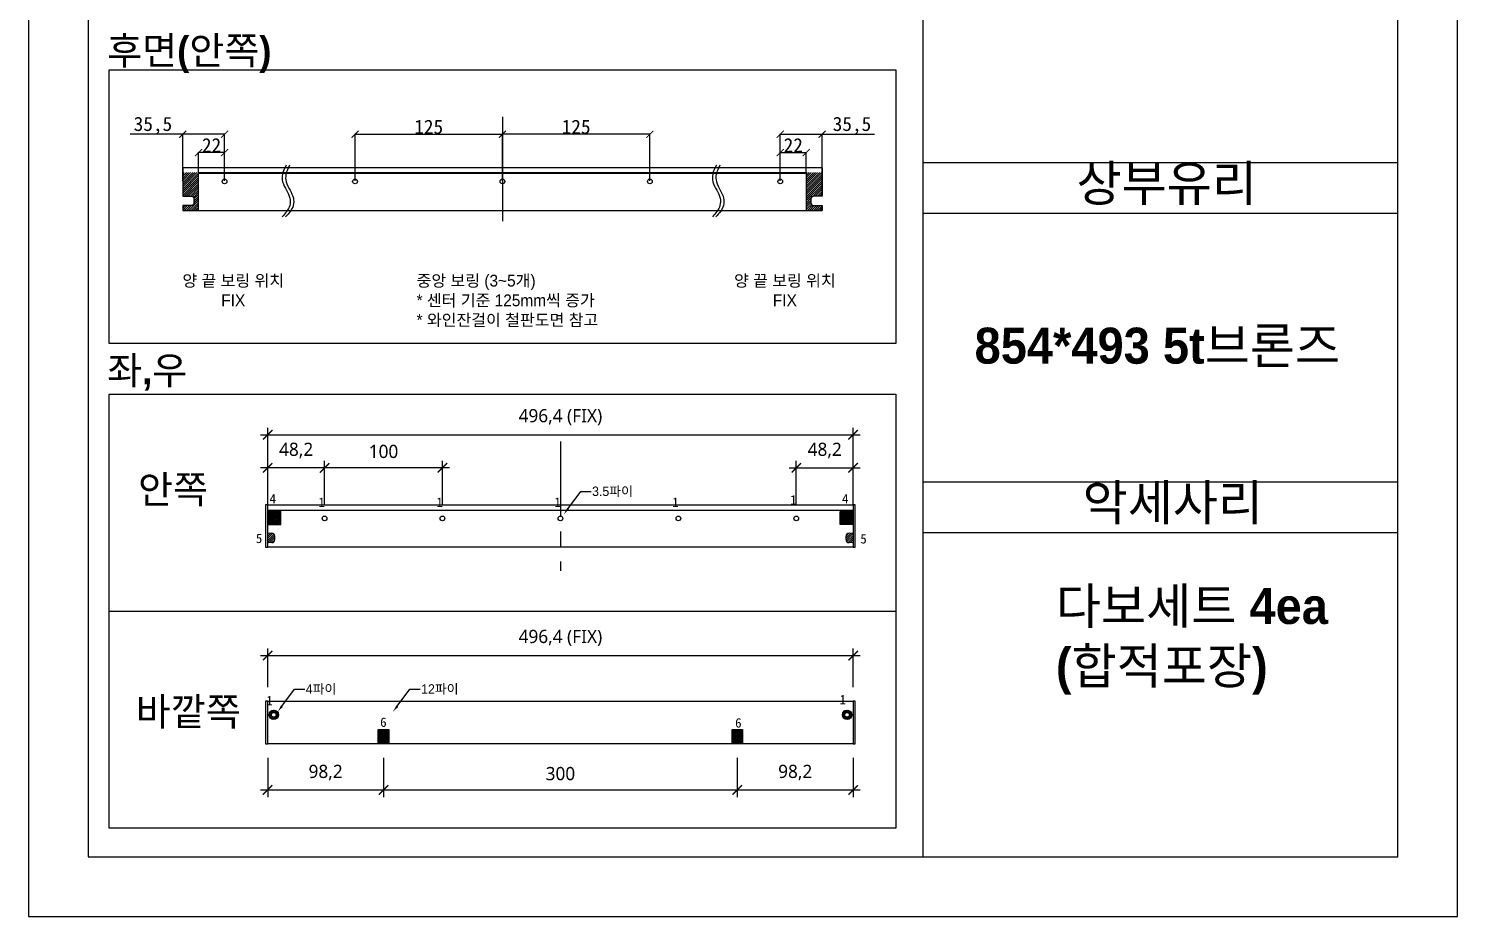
# Model space of a CAD drawing. Header units: millimetres. Extents: x -44117 to 256353, y -2095463 to 65325.
# Drawn here: x 91481 to 94510, y -1042150 to -1040268 of the extents above; entities that cross this region are included whole.
import ezdxf
from ezdxf import colors
from ezdxf.entities.mleader import LeaderData, LeaderLine
from ezdxf.math import Vec2, Vec3

# ---------------------------------------------------------------- set-up
doc = ezdxf.new("R2010")
doc.units = ezdxf.units.MM
doc.header["$LTSCALE"] = 10
doc.linetypes.add('CENTER', pattern=[50.8, 31.75, -6.35, 6.35, -6.35])
for name, color, linetype in [('! dim', 7, 'Continuous'), ('.', 8, 'Continuous'), ('01YL_text_제목 @ 1', 2, 'Continuous'), ('DEFAULT', 7, 'Continuous'), ('Steel', 3, 'Continuous'), ('TXT', 4, 'Continuous'), ('TXT @ 1', 4, 'Continuous')]:
    doc.layers.add(name, color=color, linetype=linetype)
doc.layers.add('C', color=1, linetype='CENTER', lineweight=5)
doc.styles.add('IMOS', font='', dxfattribs={"height": 3})
doc.styles.add('맑은고딕', font='malgun.ttf')
doc.styles.get('IMOS').set_extended_font_data('-윤고딕330')
doc.dimstyles.new('ISO-25', dxfattribs={"dimtxt": 2.5, "dimasz": 2.5, "dimexe": 1, "dimexo": 1, "dimtad": 1, "dimtxsty": 'Standard', "dimblk": 'ARCHTICK', "dimcen": 2.5, "dimadec": 0, "dimazin": 0, "dimtfac": 1, "dimtmove": 0, "dimatfit": 3, "dimfxl": 0, "dimarcsym": 0})
doc.dimstyles.new('Set Dim', dxfattribs={"dimtxt": 28, "dimasz": 20, "dimexe": 15, "dimexo": 30, "dimgap": 20, "dimtad": 1, "dimdec": 1, "dimtxsty": '맑은고딕', "dimblk": 'ARCHTICK', "dimcen": 10, "dimdle": 15, "dimclrd": 256, "dimclre": 256, "dimclrt": 7, "dimadec": 0, "dimazin": 0, "dimtfac": 1, "dimtdec": 1, "dimtix": 1, "dimtmove": 2, "dimatfit": 0, "dimfxl": 0, "dimarcsym": 0})
pattern_1 = [(45, (8789.725, -1053198.751), (-2.24506403, 2.24506403), [])]
pattern_2 = [(45, (5763.7158, -1053782.0017), (-2.24506403, 2.24506403), [])]
pattern_3 = [(45, (88513.7155, -1044567.386), (-1.683798, 1.683798), [])]
pattern_4 = [(45, (88513.7162, -1045145.2969), (-1.683798, 1.683798), [])]

# ---------------------------------------------------------------- blocks, each defined once
blk = doc.blocks.new('_ArchTick')
at = {"color": 0, "linetype": 'ByBlock', "const_width": 0.15}
blk.add_lwpolyline([(-0.5, -0.5), (0.5, 0.5)], dxfattribs=at)
blk = doc.blocks.new('*D7958')
at = {"layer": '! dim', "color": 0, "lineweight": -2}
for p, q in [((93074.7, -1040591.2), (93074.7, -1040530)), ((93074.7, -1040531), (93129.7, -1040531)), ((93129.7, -1040572.5), (93129.7, -1040530))]:
    blk.add_line(p, q, dxfattribs=at)
at = {"layer": 'Defpoints', "color": 0}
for p in [(93129.7, -1040531), (93074.7, -1040592.2), (93129.7, -1040573.5)]:
    blk.add_point(p, dxfattribs=at)
at = {"layer": '! dim', "color": 0, "lineweight": -2, "xscale": 15, "yscale": 15, "zscale": 15, "rotation": 180}
blk.add_blockref('_ArchTick', (93074.7, -1040531), dxfattribs=at)
at = {"layer": '! dim', "color": 0, "lineweight": -2, "xscale": 15, "yscale": 15, "zscale": 15}
blk.add_blockref('_ArchTick', (93129.7, -1040531), dxfattribs=at)
at = {"layer": '! dim', "color": 0, "insert": (93102.2, -1040515.4), "char_height": 30, "attachment_point": 5}
blk.add_mtext('22', dxfattribs=at)
blk = doc.blocks.new('*D7959')
at = {"layer": '! dim', "color": 0, "lineweight": -2}
for p, q in [((93074.7, -1040591.2), (93074.7, -1040491.2)), ((93074.7, -1040492.2), (93163.4, -1040492.2)), ((93163.4, -1040591.2), (93163.4, -1040491.2)), ((93163.4, -1040492.2), (93274.7, -1040492.2))]:
    blk.add_line(p, q, dxfattribs=at)
at = {"layer": 'Defpoints', "color": 0}
for p in [(93163.4, -1040492.2), (93074.7, -1040592.2), (93163.4, -1040592.2)]:
    blk.add_point(p, dxfattribs=at)
at = {"layer": '! dim', "color": 0, "lineweight": -2, "xscale": 15, "yscale": 15, "zscale": 15, "rotation": 180}
blk.add_blockref('_ArchTick', (93074.7, -1040492.2), dxfattribs=at)
at = {"layer": '! dim', "color": 0, "lineweight": -2, "xscale": 15, "yscale": 15, "zscale": 15}
blk.add_blockref('_ArchTick', (93163.4, -1040492.2), dxfattribs=at)
at = {"layer": '! dim', "color": 0, "insert": (93226.6, -1040474.1), "char_height": 30, "attachment_point": 5}
blk.add_mtext('35,5', dxfattribs=at)
blk = doc.blocks.new('*D7960')
at = {"layer": '! dim', "color": 0, "lineweight": -2}
for p, q in [((92485.7, -1040591.2), (92485.7, -1040491.2)), ((92798.2, -1040492.2), (92485.7, -1040492.2)), ((92798.2, -1040591.2), (92798.2, -1040491.2))]:
    blk.add_line(p, q, dxfattribs=at)
at = {"layer": 'Defpoints', "color": 0}
for p in [(92485.7, -1040492.2), (92485.7, -1040592.2), (92798.2, -1040592.2)]:
    blk.add_point(p, dxfattribs=at)
at = {"layer": '! dim', "color": 0, "lineweight": -2, "xscale": 15, "yscale": 15, "zscale": 15, "rotation": 180}
blk.add_blockref('_ArchTick', (92485.7, -1040492.2), dxfattribs=at)
at = {"layer": '! dim', "color": 0, "lineweight": -2, "xscale": 15, "yscale": 15, "zscale": 15}
blk.add_blockref('_ArchTick', (92798.2, -1040492.2), dxfattribs=at)
at = {"layer": '! dim', "color": 0, "insert": (92641.9, -1040476.6), "char_height": 30, "attachment_point": 5}
blk.add_mtext('125', dxfattribs=at)
blk = doc.blocks.new('*D7961')
at = {"layer": '! dim', "color": 0, "lineweight": -2}
for p, q in [((91841.6, -1040572.5), (91841.6, -1040530)), ((91896.6, -1040531), (91841.6, -1040531)), ((91896.6, -1040591.2), (91896.6, -1040530))]:
    blk.add_line(p, q, dxfattribs=at)
at = {"layer": 'Defpoints', "color": 0}
for p in [(91841.6, -1040531), (91841.6, -1040573.5), (91896.6, -1040592.2)]:
    blk.add_point(p, dxfattribs=at)
at = {"layer": '! dim', "color": 0, "lineweight": -2, "xscale": 15, "yscale": 15, "zscale": 15, "rotation": 180}
blk.add_blockref('_ArchTick', (91841.6, -1040531), dxfattribs=at)
at = {"layer": '! dim', "color": 0, "lineweight": -2, "xscale": 15, "yscale": 15, "zscale": 15}
blk.add_blockref('_ArchTick', (91896.6, -1040531), dxfattribs=at)
at = {"layer": '! dim', "color": 0, "insert": (91869.1, -1040515.4), "char_height": 30, "attachment_point": 5}
blk.add_mtext('22', dxfattribs=at)
blk = doc.blocks.new('*D7962')
at = {"layer": '! dim', "color": 0, "lineweight": -2}
for p, q in [((91807.9, -1040492.2), (91696.6, -1040492.2)), ((91807.9, -1040591.2), (91807.9, -1040491.2)), ((91896.6, -1040492.2), (91807.9, -1040492.2)), ((91896.6, -1040591.2), (91896.6, -1040491.2))]:
    blk.add_line(p, q, dxfattribs=at)
at = {"layer": 'Defpoints', "color": 0}
for p in [(91807.9, -1040492.2), (91807.9, -1040592.2), (91896.6, -1040592.2)]:
    blk.add_point(p, dxfattribs=at)
at = {"layer": '! dim', "color": 0, "lineweight": -2, "xscale": 15, "yscale": 15, "zscale": 15, "rotation": 180}
blk.add_blockref('_ArchTick', (91807.9, -1040492.2), dxfattribs=at)
at = {"layer": '! dim', "color": 0, "lineweight": -2, "xscale": 15, "yscale": 15, "zscale": 15}
blk.add_blockref('_ArchTick', (91896.6, -1040492.2), dxfattribs=at)
at = {"layer": '! dim', "color": 0, "insert": (91744.8, -1040474.1), "char_height": 30, "attachment_point": 5}
blk.add_mtext('35,5', dxfattribs=at)
blk = doc.blocks.new('*D7963')
at = {"layer": '! dim', "color": 0, "lineweight": -2}
for p, q in [((92173.2, -1040591.2), (92173.2, -1040491.2)), ((92173.2, -1040492.2), (92485.7, -1040492.2)), ((92485.7, -1040591.2), (92485.7, -1040491.2))]:
    blk.add_line(p, q, dxfattribs=at)
at = {"layer": 'Defpoints', "color": 0}
for p in [(92485.7, -1040492.2), (92173.2, -1040592.2), (92485.7, -1040592.2)]:
    blk.add_point(p, dxfattribs=at)
at = {"layer": '! dim', "color": 0, "lineweight": -2, "xscale": 15, "yscale": 15, "zscale": 15, "rotation": 180}
blk.add_blockref('_ArchTick', (92173.2, -1040492.2), dxfattribs=at)
at = {"layer": '! dim', "color": 0, "lineweight": -2, "xscale": 15, "yscale": 15, "zscale": 15}
blk.add_blockref('_ArchTick', (92485.7, -1040492.2), dxfattribs=at)
at = {"layer": '! dim', "color": 0, "insert": (92329.4, -1040476.6), "char_height": 30, "attachment_point": 5}
blk.add_mtext('125', dxfattribs=at)
blk = doc.blocks.new('*D7964')
at = {"lineweight": -2}
for p, q in [((92373.6, -1041199.1), (92093.6, -1041199.1)), ((92108.6, -1041276.2), (92108.6, -1041184.1)), ((92358.6, -1041276.2), (92358.6, -1041184.1))]:
    blk.add_line(p, q, dxfattribs=at)
at = {"layer": 'Defpoints', "color": 0}
for p in [(92108.6, -1041199.1), (92108.6, -1041306.2), (92358.6, -1041306.2)]:
    blk.add_point(p, dxfattribs=at)
at = {"lineweight": -2, "xscale": 20, "yscale": 20, "zscale": 20, "rotation": 180}
blk.add_blockref('_ArchTick', (92108.6, -1041199.1), dxfattribs=at)
at = {"lineweight": -2, "xscale": 20, "yscale": 20, "zscale": 20}
blk.add_blockref('_ArchTick', (92358.6, -1041199.1), dxfattribs=at)
at = {"color": 7, "insert": (92233.6, -1041164.5), "char_height": 28, "attachment_point": 5, "style": '맑은고딕'}
blk.add_mtext('100', dxfattribs=at)
blk = doc.blocks.new('*D7965')
at = {"lineweight": -2}
for p, q in [((91988.1, -1041247.5), (91988.1, -1041114)), ((93229.1, -1041247.5), (93229.1, -1041114)), ((91973.1, -1041129), (93244.1, -1041129))]:
    blk.add_line(p, q, dxfattribs=at)
at = {"layer": 'Defpoints', "color": 0}
for p in [(93229.1, -1041129), (91988.1, -1041277.5), (93229.1, -1041277.5)]:
    blk.add_point(p, dxfattribs=at)
at = {"lineweight": -2, "xscale": 20, "yscale": 20, "zscale": 20, "rotation": 180}
blk.add_blockref('_ArchTick', (91988.1, -1041129), dxfattribs=at)
at = {"lineweight": -2, "xscale": 20, "yscale": 20, "zscale": 20}
blk.add_blockref('_ArchTick', (93229.1, -1041129), dxfattribs=at)
at = {"color": 7, "insert": (92608.6, -1041091.6), "char_height": 28, "attachment_point": 5, "style": '맑은고딕'}
blk.add_mtext('496,4 (FIX)', dxfattribs=at)
blk = doc.blocks.new('*D7966')
at = {"lineweight": -2}
for p, q in [((93093.6, -1041199.1), (93244.1, -1041199.1)), ((93108.6, -1041276.2), (93108.6, -1041184.1)), ((93229.1, -1041276.2), (93229.1, -1041184.1))]:
    blk.add_line(p, q, dxfattribs=at)
at = {"layer": 'Defpoints', "color": 0}
for p in [(93229.1, -1041199.1), (93108.6, -1041306.2), (93229.1, -1041306.2)]:
    blk.add_point(p, dxfattribs=at)
at = {"lineweight": -2, "xscale": 20, "yscale": 20, "zscale": 20, "rotation": 180}
blk.add_blockref('_ArchTick', (93108.6, -1041199.1), dxfattribs=at)
at = {"lineweight": -2, "xscale": 20, "yscale": 20, "zscale": 20}
blk.add_blockref('_ArchTick', (93229.1, -1041199.1), dxfattribs=at)
at = {"color": 7, "insert": (93168.9, -1041162.3), "char_height": 28, "attachment_point": 5, "style": '맑은고딕'}
blk.add_mtext('48,2', dxfattribs=at)
blk = doc.blocks.new('*D7967')
at = {"lineweight": -2}
for p, q in [((92123.6, -1041199.1), (91973.1, -1041199.1)), ((91988.1, -1041276.2), (91988.1, -1041184.1)), ((92108.6, -1041276.2), (92108.6, -1041184.1))]:
    blk.add_line(p, q, dxfattribs=at)
at = {"layer": 'Defpoints', "color": 0}
for p in [(91988.1, -1041199.1), (91988.1, -1041306.2), (92108.6, -1041306.2)]:
    blk.add_point(p, dxfattribs=at)
at = {"lineweight": -2, "xscale": 20, "yscale": 20, "zscale": 20, "rotation": 180}
blk.add_blockref('_ArchTick', (91988.1, -1041199.1), dxfattribs=at)
at = {"lineweight": -2, "xscale": 20, "yscale": 20, "zscale": 20}
blk.add_blockref('_ArchTick', (92108.6, -1041199.1), dxfattribs=at)
at = {"color": 7, "insert": (92048.4, -1041162.3), "char_height": 28, "attachment_point": 5, "style": '맑은고딕'}
blk.add_mtext('48,2', dxfattribs=at)
blk = doc.blocks.new('*D7968')
at = {"lineweight": -2}
for p, q in [((91973.1, -1041596.9), (93244.1, -1041596.9)), ((91988.1, -1041663.6), (91988.1, -1041581.9)), ((93229.1, -1041663.6), (93229.1, -1041581.9))]:
    blk.add_line(p, q, dxfattribs=at)
at = {"layer": 'Defpoints', "color": 0}
for p in [(93229.1, -1041596.9), (91988.1, -1041693.6), (93229.1, -1041693.6)]:
    blk.add_point(p, dxfattribs=at)
at = {"lineweight": -2, "xscale": 20, "yscale": 20, "zscale": 20, "rotation": 180}
blk.add_blockref('_ArchTick', (91988.1, -1041596.9), dxfattribs=at)
at = {"lineweight": -2, "xscale": 20, "yscale": 20, "zscale": 20}
blk.add_blockref('_ArchTick', (93229.1, -1041596.9), dxfattribs=at)
at = {"color": 7, "insert": (92608.6, -1041559.5), "char_height": 28, "attachment_point": 5, "style": '맑은고딕'}
blk.add_mtext('496,4 (FIX)', dxfattribs=at)
blk = doc.blocks.new('*D7969')
at = {"lineweight": -2}
for p, q in [((91988.1, -1041813.6), (91988.1, -1041896.7)), ((92233.6, -1041813.6), (92233.6, -1041896.7)), ((91973.1, -1041881.7), (92248.6, -1041881.7))]:
    blk.add_line(p, q, dxfattribs=at)
at = {"layer": 'Defpoints', "color": 0}
for p in [(91988.1, -1041783.6), (92233.6, -1041783.6), (92233.6, -1041881.7)]:
    blk.add_point(p, dxfattribs=at)
at = {"lineweight": -2, "xscale": 20, "yscale": 20, "zscale": 20, "rotation": 180}
blk.add_blockref('_ArchTick', (91988.1, -1041881.7), dxfattribs=at)
at = {"lineweight": -2, "xscale": 20, "yscale": 20, "zscale": 20}
blk.add_blockref('_ArchTick', (92233.6, -1041881.7), dxfattribs=at)
at = {"color": 7, "insert": (92110.9, -1041844.9), "char_height": 28, "attachment_point": 5, "style": '맑은고딕'}
blk.add_mtext('98,2', dxfattribs=at)
blk = doc.blocks.new('*D7970')
at = {"lineweight": -2}
for p, q in [((92233.6, -1041813.6), (92233.6, -1041896.7)), ((92983.6, -1041813.6), (92983.6, -1041896.7)), ((92218.6, -1041881.7), (92998.6, -1041881.7))]:
    blk.add_line(p, q, dxfattribs=at)
at = {"layer": 'Defpoints', "color": 0}
for p in [(92233.6, -1041783.6), (92983.6, -1041783.6), (92983.6, -1041881.7)]:
    blk.add_point(p, dxfattribs=at)
at = {"lineweight": -2, "xscale": 20, "yscale": 20, "zscale": 20, "rotation": 180}
blk.add_blockref('_ArchTick', (92233.6, -1041881.7), dxfattribs=at)
at = {"lineweight": -2, "xscale": 20, "yscale": 20, "zscale": 20}
blk.add_blockref('_ArchTick', (92983.6, -1041881.7), dxfattribs=at)
at = {"color": 7, "insert": (92608.6, -1041847.2), "char_height": 28, "attachment_point": 5, "style": '맑은고딕'}
blk.add_mtext('300', dxfattribs=at)
blk = doc.blocks.new('*D7971')
at = {"lineweight": -2}
for p, q in [((92983.6, -1041813.6), (92983.6, -1041896.7)), ((93229.1, -1041813.6), (93229.1, -1041896.7)), ((92968.6, -1041881.7), (93244.1, -1041881.7))]:
    blk.add_line(p, q, dxfattribs=at)
at = {"layer": 'Defpoints', "color": 0}
for p in [(92983.6, -1041783.6), (93229.1, -1041783.6), (93229.1, -1041881.7)]:
    blk.add_point(p, dxfattribs=at)
at = {"lineweight": -2, "xscale": 20, "yscale": 20, "zscale": 20, "rotation": 180}
blk.add_blockref('_ArchTick', (92983.6, -1041881.7), dxfattribs=at)
at = {"lineweight": -2, "xscale": 20, "yscale": 20, "zscale": 20}
blk.add_blockref('_ArchTick', (93229.1, -1041881.7), dxfattribs=at)
at = {"color": 7, "insert": (93106.4, -1041844.9), "char_height": 28, "attachment_point": 5, "style": '맑은고딕'}
blk.add_mtext('98,2', dxfattribs=at)

msp = doc.modelspace()

# ---------------------------------------------------------------- hatches: boundary and pattern name
at = {"layer": '.', "true_color": 0xff0000}
h = msp.add_hatch(dxfattribs=at)
h.set_pattern_fill('ANSI31', color=1)
h.set_pattern_definition(pattern_1)
h.paths.add_polyline_path([(91807.87662, -1040573.4615), (91841.62662, -1040573.4615), (91841.62662, -1040653.4615), (91834.79662, -1040653.4615), (91828.00662, -1040653.4615), (91821.25662, -1040653.4615), (91814.54662, -1040653.4615), (91807.87662, -1040653.4615), (91807.87662, -1040643.39157), (91825.499, -1040643.39157, 0.4142135624), (91831.79271, -1040637.09787), (91831.79271, -1040629.54542, 0.4142135624), (91825.499, -1040623.25171), (91807.87662, -1040623.25171)])
h = msp.add_hatch(dxfattribs=at)
h.set_pattern_fill('ANSI31', color=1)
h.set_pattern_definition(pattern_1)
h.paths.add_polyline_path([(93163.44976, -1040573.4615), (93129.69976, -1040573.4615), (93129.69976, -1040653.4615), (93136.52976, -1040653.4615), (93143.31976, -1040653.4615), (93150.06976, -1040653.4615), (93156.77976, -1040653.4615), (93163.44976, -1040653.4615), (93163.44976, -1040643.39157), (93145.82739, -1040643.39157, -0.4142135624), (93139.53368, -1040637.09787), (93139.53368, -1040629.54542, -0.4142135624), (93145.82739, -1040623.25171), (93163.44976, -1040623.25171)])
at = {"layer": '.'}
h = msp.add_hatch(dxfattribs=at)
h.set_pattern_fill('ANSI31', color=1, scale=0.75)
h.set_pattern_definition(pattern_3)
h.paths.add_polyline_path([(91988.11397, -1041291.73202), (92015.61397, -1041291.73202), (92015.61397, -1041319.23202), (91988.11397, -1041319.23202)])
h = msp.add_hatch(dxfattribs=at)
h.set_pattern_fill('ANSI31', color=1, scale=0.75)
h.set_pattern_definition(pattern_3)
h.paths.add_polyline_path([(93229.11397, -1041291.73202), (93201.61397, -1041291.73202), (93201.61397, -1041319.23202), (93229.11397, -1041319.23202)])
at = {"layer": '.', "true_color": 0xff0000}
h = msp.add_hatch(dxfattribs=at)
h.set_pattern_fill('ANSI31', color=1)
h.set_pattern_definition(pattern_2)
h.paths.add_polyline_path([(91996.86397, -1041337.48202), (91988.11397, -1041337.48202), (91988.11397, -1041357.48202), (91996.86397, -1041357.48202, 0.4142135624), (92003.11397, -1041351.23202), (92003.11397, -1041343.73202, 0.4142135624)])
h = msp.add_hatch(dxfattribs=at)
h.set_pattern_fill('ANSI31', color=1)
h.set_pattern_definition(pattern_2)
h.paths.add_polyline_path([(93229.11397, -1041337.48202), (93220.36397, -1041337.48202, 0.4142135624), (93214.11397, -1041343.73202), (93214.11397, -1041351.23202, 0.4142135624), (93220.36397, -1041357.48202), (93229.11397, -1041357.48202)])
at = {"layer": '.'}
h = msp.add_hatch(dxfattribs=at)
h.set_pattern_fill('ANSI31', color=1, scale=0.75)
h.set_pattern_definition(pattern_4)
h.paths.add_polyline_path([(92010.98897, -1041722.39309, -1), (91990.98897, -1041722.39309, -1)])
h.paths.add_polyline_path([(91995.98897, -1041722.39309, 1), (92005.98897, -1041722.39309, 1)], flags=16)
h = msp.add_hatch(dxfattribs=at)
h.set_pattern_fill('ANSI31', color=1, scale=0.75)
h.set_pattern_definition(pattern_4)
h.paths.add_polyline_path([(93206.23897, -1041722.39309, 1), (93226.23897, -1041722.39309, 1)])
h.paths.add_polyline_path([(93221.23897, -1041722.39309, -1), (93211.23897, -1041722.39309, -1)], flags=16)
h = msp.add_hatch(dxfattribs=at)
h.set_pattern_fill('ANSI31', color=1, scale=0.5)
h.set_pattern_definition([(45, (90760.6427, -1041463.4476), (-1.122532, 1.122532), [])])
edge = h.paths.add_edge_path()
edge.add_spline(control_points=[(92222.43363, -1041783.64309), (92233.61397, -1041783.64309), (92244.79431, -1041783.64309)], knot_values=[50.527864045, 50.527864045, 50.527864045, 59.472135955, 59.472135955, 59.472135955], weights=[1, 1, 1], degree=2, periodic=0)
edge.add_line((92244.79431, -1041783.64309), (92244.79431, -1041753.64309))
edge.add_line((92244.79431, -1041753.64309), (92222.43363, -1041753.64309))
edge.add_line((92222.43363, -1041753.64309), (92222.43363, -1041783.64309))
h = msp.add_hatch(dxfattribs=at)
h.set_pattern_fill('ANSI31', color=1, scale=0.5)
h.set_pattern_definition([(45, (91510.6427, -1041463.4476), (-1.122532, 1.122532), [])])
edge = h.paths.add_edge_path()
edge.add_spline(control_points=[(92972.43363, -1041783.64309), (92983.61397, -1041783.64309), (92994.79431, -1041783.64309)], knot_values=[50.527864045, 50.527864045, 50.527864045, 59.472135955, 59.472135955, 59.472135955], weights=[1, 1, 1], degree=2, periodic=0)
edge.add_line((92994.79431, -1041783.64309), (92994.79431, -1041753.64309))
edge.add_line((92994.79431, -1041753.64309), (92972.43363, -1041753.64309))
edge.add_line((92972.43363, -1041753.64309), (92972.43363, -1041783.64309))

# ---------------------------------------------------------------- linework, layer by layer
msp.add_line((93376.90843, -1039047.2151), (93376.90843, -1042023.50846))
at = {"lineweight": -3}
for p, q in [((91988.11397, -1041288.73202), (93229.11397, -1041288.73202)), ((91988.11397, -1041291.73202), (91988.11397, -1041319.23202)), ((93229.11397, -1041291.73202), (93229.11397, -1041319.23202))]:
    msp.add_line(p, q, dxfattribs=at)
at = {"color": 3}
msp.add_line((91652.16359, -1041502.63065, -0.0648), (93319.59527, -1041502.63065, -0.0648), dxfattribs=at)
for points in [[(91481.19557, -1042149.71194), (94510.07922, -1042149.71194), (94510.07922, -1037866.00507), (91481.19557, -1037866.00507)], [(94383.87573, -1040552.97425), (93376.90843, -1040552.97425), (93376.90843, -1040659.60725), (94383.87573, -1040659.60725)], [(94383.87573, -1041229.69333), (93376.90843, -1041229.69333), (93376.90843, -1041336.32633), (94383.87573, -1041336.32633)], [(92222.43363, -1041753.64309), (92244.79431, -1041753.64309), (92244.79431, -1041783.64309), (92222.43363, -1041783.64309)], [(92972.43363, -1041753.64309), (92994.79431, -1041753.64309), (92994.79431, -1041783.64309), (92972.43363, -1041783.64309)]]:
    msp.add_lwpolyline(points, close=True)
msp.add_lwpolyline([(91607.39905, -1038866.92441), (91607.39905, -1042023.50846), (94383.87573, -1042023.50846), (94383.87573, -1038866.92441)])
at = {"elevation": -0.0648}
msp.add_lwpolyline([(91652.16359, -1040355.85113), (93319.59527, -1040355.85113), (93319.59527, -1040935.89345), (91652.16359, -1040935.89345)], close=True, dxfattribs=at)
at = {"lineweight": -3}
for points in [[(93163.44976, -1040623.25171), (93163.44976, -1040617.2115), (93163.44976, -1040599.7115), (93163.44976, -1040582.2115), (93163.44976, -1040564.7115), (93163.44976, -1040564.68376), (93163.44976, -1040564.65578), (93163.44976, -1040564.59918), (93163.44976, -1040564.54188), (93163.44976, -1040564.48405), (93163.44976, -1040564.36755), (93163.44976, -1040564.30931), (93163.44976, -1040564.25138), (93163.44976, -1040564.19399), (93163.44976, -1040564.16557), (93163.44976, -1040564.13738), (93163.44976, -1040564.10945), (93163.44976, -1040564.0818), (93163.44976, -1040564.05447), (93163.44976, -1040564.02749), (93163.44976, -1040564.00088), (93163.44976, -1040563.97469), (93163.44976, -1040563.94893), (93163.44976, -1040563.92363), (93163.44976, -1040563.89882), (93163.44976, -1040563.87454), (93163.44976, -1040563.85079), (93163.44976, -1040563.82762), (93163.44976, -1040563.80504), (93163.44976, -1040563.78307), (93163.44976, -1040563.76174), (93163.44976, -1040563.74106), (93163.44976, -1040563.72106), (93163.44976, -1040563.70175), (93163.44976, -1040563.68314), (93163.44976, -1040563.66526), (93163.44976, -1040563.6481), (93163.44976, -1040563.6317), (93163.44976, -1040563.61604), (93163.44976, -1040563.60115), (93163.44976, -1040563.58702), (93163.44976, -1040563.57366), (93163.44976, -1040563.56107), (93163.44976, -1040563.54927), (93163.44976, -1040563.53823), (93163.44976, -1040563.52797), (93163.44976, -1040563.51848), (93163.44976, -1040563.50975), (93163.44976, -1040563.50179), (93163.44976, -1040563.49457), (93163.44976, -1040563.4881), (93163.44976, -1040563.48237), (93163.44976, -1040563.47736), (93163.44976, -1040563.47306), (93163.44976, -1040563.46947), (93163.44976, -1040563.46656), (93163.44976, -1040563.46432), (93163.44976, -1040563.46274), (93163.44976, -1040563.46181), (93163.44976, -1040563.4615), (93156.77976, -1040563.4615), (93150.06976, -1040563.4615), (93143.31976, -1040563.4615), (93136.52976, -1040563.4615), (93129.69976, -1040563.4615), (93103.29018, -1040563.4615), (93076.84059, -1040563.4615), (93050.35101, -1040563.4615), (93023.82142, -1040563.4615), (92485.66319, -1040563.4615), (91947.50497, -1040563.4615), (91920.97538, -1040563.4615), (91894.48579, -1040563.4615), (91868.03621, -1040563.4615), (91841.62662, -1040563.4615), (91834.79662, -1040563.4615), (91828.00662, -1040563.4615), (91821.25662, -1040563.4615), (91814.54662, -1040563.4615), (91807.87662, -1040563.4615), (91807.87662, -1040563.46181), (91807.87662, -1040563.46274), (91807.87662, -1040563.46432), (91807.87662, -1040563.46656), (91807.87662, -1040563.46947), (91807.87662, -1040563.47306), (91807.87662, -1040563.47736), (91807.87662, -1040563.48237), (91807.87662, -1040563.4881), (91807.87662, -1040563.49457), (91807.87662, -1040563.50179), (91807.87662, -1040563.50975), (91807.87662, -1040563.51848), (91807.87662, -1040563.52797), (91807.87662, -1040563.53823), (91807.87662, -1040563.54927), (91807.87662, -1040563.56107), (91807.87662, -1040563.57366), (91807.87662, -1040563.58702), (91807.87662, -1040563.60115), (91807.87662, -1040563.61604), (91807.87662, -1040563.6317), (91807.87662, -1040563.6481), (91807.87662, -1040563.66526), (91807.87662, -1040563.68314), (91807.87662, -1040563.70175), (91807.87662, -1040563.72106), (91807.87662, -1040563.74106), (91807.87662, -1040563.76174), (91807.87662, -1040563.78307), (91807.87662, -1040563.80504), (91807.87662, -1040563.82762), (91807.87662, -1040563.85079), (91807.87662, -1040563.87454), (91807.87662, -1040563.89882), (91807.87662, -1040563.92363), (91807.87662, -1040563.94893), (91807.87662, -1040563.97469), (91807.87662, -1040564.00088), (91807.87662, -1040564.02749), (91807.87662, -1040564.05447), (91807.87662, -1040564.0818), (91807.87662, -1040564.10945), (91807.87662, -1040564.13738), (91807.87662, -1040564.16557), (91807.87662, -1040564.19399), (91807.87662, -1040564.25138), (91807.87662, -1040564.30931), (91807.87662, -1040564.36755), (91807.87662, -1040564.48405), (91807.87662, -1040564.54188), (91807.87662, -1040564.59918), (91807.87662, -1040564.65578), (91807.87662, -1040564.68376), (91807.87662, -1040564.7115), (91807.87662, -1040582.2115), (91807.87662, -1040599.7115), (91807.87662, -1040617.2115), (91807.87662, -1040623.25171)], [(91807.87662, -1040643.39157), (91807.87662, -1040652.2115), (91807.87662, -1040652.23925), (91807.87662, -1040652.26723), (91807.87662, -1040652.32382), (91807.87662, -1040652.38112), (91807.87662, -1040652.43895), (91807.87662, -1040652.55545), (91807.87662, -1040652.61369), (91807.87662, -1040652.67162), (91807.87662, -1040652.72901), (91807.87662, -1040652.75743), (91807.87662, -1040652.78562), (91807.87662, -1040652.81355), (91807.87662, -1040652.8412), (91807.87662, -1040652.86853), (91807.87662, -1040652.89551), (91807.87662, -1040652.92212), (91807.87662, -1040652.94831), (91807.87662, -1040652.97408), (91807.87662, -1040652.99937), (91807.87662, -1040653.02418), (91807.87662, -1040653.04847), (91807.87662, -1040653.07221), (91807.87662, -1040653.09538), (91807.87662, -1040653.11797), (91807.87662, -1040653.13993), (91807.87662, -1040653.16127), (91807.87662, -1040653.18194), (91807.87662, -1040653.20194), (91807.87662, -1040653.22126), (91807.87662, -1040653.23986), (91807.87662, -1040653.25775), (91807.87662, -1040653.2749), (91807.87662, -1040653.29131), (91807.87662, -1040653.30696), (91807.87662, -1040653.32186), (91807.87662, -1040653.33598), (91807.87662, -1040653.34934), (91807.87662, -1040653.36193), (91807.87662, -1040653.37374), (91807.87662, -1040653.38477), (91807.87662, -1040653.39503), (91807.87662, -1040653.40452), (91807.87662, -1040653.41325), (91807.87662, -1040653.42122), (91807.87662, -1040653.42843), (91807.87662, -1040653.4349), (91807.87662, -1040653.44063), (91807.87662, -1040653.44564), (91807.87662, -1040653.44994), (91807.87662, -1040653.45354), (91807.87662, -1040653.45644), (91807.87662, -1040653.45868), (91807.87662, -1040653.46026), (91807.87662, -1040653.46119), (91807.87662, -1040653.4615), (91814.54662, -1040653.4615), (91821.25662, -1040653.4615), (91828.00662, -1040653.4615), (91834.79662, -1040653.4615), (91841.62662, -1040653.4615), (91841.62662, -1040573.4615), (91868.03621, -1040573.4615), (91894.48579, -1040573.4615), (91920.97538, -1040573.4615), (91947.50497, -1040573.4615), (92485.66319, -1040573.4615), (93023.82142, -1040573.4615), (93050.35101, -1040573.4615), (93076.84059, -1040573.4615), (93103.29018, -1040573.4615), (93129.69976, -1040573.4615), (93129.69976, -1040653.4615), (93136.52976, -1040653.4615), (93143.31976, -1040653.4615), (93150.06976, -1040653.4615), (93156.77976, -1040653.4615), (93163.44976, -1040653.4615), (93163.44976, -1040653.46119), (93163.44976, -1040653.46026), (93163.44976, -1040653.45868), (93163.44976, -1040653.45644), (93163.44976, -1040653.45354), (93163.44976, -1040653.44994), (93163.44976, -1040653.44564), (93163.44976, -1040653.44063), (93163.44976, -1040653.4349), (93163.44976, -1040653.42843), (93163.44976, -1040653.42122), (93163.44976, -1040653.41325), (93163.44976, -1040653.40452), (93163.44976, -1040653.39503), (93163.44976, -1040653.38477), (93163.44976, -1040653.37374), (93163.44976, -1040653.36193), (93163.44976, -1040653.34934), (93163.44976, -1040653.33598), (93163.44976, -1040653.32186), (93163.44976, -1040653.30696), (93163.44976, -1040653.29131), (93163.44976, -1040653.2749), (93163.44976, -1040653.25775), (93163.44976, -1040653.23986), (93163.44976, -1040653.22126), (93163.44976, -1040653.20194), (93163.44976, -1040653.18194), (93163.44976, -1040653.16127), (93163.44976, -1040653.13993), (93163.44976, -1040653.11797), (93163.44976, -1040653.09538), (93163.44976, -1040653.07221), (93163.44976, -1040653.04847), (93163.44976, -1040653.02418), (93163.44976, -1040652.99937), (93163.44976, -1040652.97408), (93163.44976, -1040652.94831), (93163.44976, -1040652.92212), (93163.44976, -1040652.89551), (93163.44976, -1040652.86853), (93163.44976, -1040652.8412), (93163.44976, -1040652.81355), (93163.44976, -1040652.78562), (93163.44976, -1040652.75743), (93163.44976, -1040652.72901), (93163.44976, -1040652.67162), (93163.44976, -1040652.61369), (93163.44976, -1040652.55545), (93163.44976, -1040652.43895), (93163.44976, -1040652.38112), (93163.44976, -1040652.32382), (93163.44976, -1040652.26723), (93163.44976, -1040652.23925), (93163.44976, -1040652.2115), (93163.44976, -1040643.39157)], [(91841.62662, -1040574.7115), (91868.03621, -1040574.7115), (91894.48579, -1040574.7115), (91920.97538, -1040574.7115), (91947.50497, -1040574.7115), (92485.66319, -1040574.7115), (93023.82142, -1040574.7115), (93050.35101, -1040574.7115), (93076.84059, -1040574.7115), (93103.29018, -1040574.7115), (93129.69976, -1040574.7115)], [(91841.62662, -1040653.4615), (91868.03621, -1040653.4615), (91894.48579, -1040653.4615), (91920.97538, -1040653.4615), (91947.50497, -1040653.4615), (92485.66319, -1040653.4615), (93023.82142, -1040653.4615), (93050.35101, -1040653.4615), (93076.84059, -1040653.4615), (93103.29018, -1040653.4615), (93129.69976, -1040653.4615)]]:
    msp.add_lwpolyline(points, dxfattribs=at)
for points in [[(91807.87662, -1040563.4615), (91807.87662, -1040623.25171), (91825.499, -1040623.25171, -0.4142135624), (91831.79271, -1040629.54542), (91831.79271, -1040637.09787, -0.4142135624), (91825.499, -1040643.39157), (91807.87662, -1040643.39157), (91807.87662, -1040653.4615)], [(93163.44976, -1040563.4615), (93163.44976, -1040623.25171), (93145.82739, -1040623.25171, 0.4142135624), (93139.53368, -1040629.54542), (93139.53368, -1040637.09787, 0.4142135624), (93145.82739, -1040643.39157), (93163.44976, -1040643.39157), (93163.44976, -1040653.4615)]]:
    msp.add_lwpolyline(points, format="xyb", dxfattribs=at)
at = {"color": 3, "elevation": -0.0648}
msp.add_lwpolyline([(91652.16359, -1041042.9171), (93319.59527, -1041042.9171), (93319.59527, -1041962.3442), (91652.16359, -1041962.3442)], close=True, dxfattribs=at)
at = {"color": 252, "true_color": 0x939598}
for points in [[(91988.11397, -1041277.48202), (91983.61397, -1041277.48202), (91983.61397, -1041367.48202), (91988.11397, -1041367.48202)], [(93233.61397, -1041277.48202), (93229.11397, -1041277.48202), (93229.11397, -1041367.48202), (93233.61397, -1041367.48202)], [(91988.11397, -1041693.64309), (91983.61397, -1041693.64309), (91983.61397, -1041783.64309), (91988.11397, -1041783.64309)], [(93233.61397, -1041693.64309), (93229.11397, -1041693.64309), (93229.11397, -1041783.64309), (93233.61397, -1041783.64309)]]:
    msp.add_lwpolyline(points, close=True, dxfattribs=at)
at = {"lineweight": -3}
for points in [[(91988.11397, -1041277.48202), (93229.11397, -1041277.48202), (93229.11397, -1041367.48202), (91988.11397, -1041367.48202)], [(91988.11397, -1041693.64309), (93229.11397, -1041693.64309), (93229.11397, -1041783.64309), (91988.11397, -1041783.64309)]]:
    msp.add_lwpolyline(points, close=True, dxfattribs=at)
for points in [[(92027.18573, -1040557.96009), (92019.35971, -1040577.08233), (92019.7725, -1040592.74178), (92028.05528, -1040610.98076), (92035.01168, -1040627.49539), (92034.70714, -1040643.02705), (92018.70485, -1040667.13709)], [(92034.62134, -1040557.96009), (92026.79532, -1040577.08233), (92027.2081, -1040592.74178), (92035.49089, -1040610.98076), (92042.44728, -1040627.49539), (92042.14274, -1040643.02705), (92026.14045, -1040667.13709)], [(92939.21186, -1040557.96009), (92931.38584, -1040577.08233), (92931.79862, -1040592.74178), (92940.08141, -1040610.98076), (92947.03781, -1040627.49539), (92946.73326, -1040643.02705), (92930.73098, -1040667.13709)], [(92946.64746, -1040557.96009), (92938.82144, -1040577.08233), (92939.23422, -1040592.74178), (92947.51701, -1040610.98076), (92954.47341, -1040627.49539), (92954.16887, -1040643.02705), (92938.16658, -1040667.13709)]]:
    msp.add_spline(points, degree=3)
at = {"layer": 'C'}
for p, q in [((91996.86397, -1041337.48202), (91988.11397, -1041337.48202)), ((91996.86397, -1041357.48202), (91988.11397, -1041357.48202)), ((93220.36397, -1041337.48202), (93229.11397, -1041337.48202)), ((93220.36397, -1041357.48202), (93229.11397, -1041357.48202))]:
    msp.add_line(p, q, dxfattribs=at)
at = {"layer": 'DEFAULT'}
for p, q in [((92015.61397, -1041291.73202), (91988.11397, -1041291.73202)), ((92015.61397, -1041319.23202), (92015.61397, -1041291.73202)), ((93201.61397, -1041291.73202), (93229.11397, -1041291.73202)), ((93201.61397, -1041319.23202), (93201.61397, -1041291.73202)), ((91988.11397, -1041319.23202), (92015.61397, -1041319.23202)), ((93229.11397, -1041319.23202), (93201.61397, -1041319.23202)), ((92003.11397, -1041351.23202), (92003.11397, -1041343.73202)), ((93214.11397, -1041351.23202), (93214.11397, -1041343.73202)), ((92222.43363, -1041753.64309), (92222.43363, -1041783.64309)), ((92244.79431, -1041753.64309), (92244.79431, -1041783.64309)), ((92972.43363, -1041753.64309), (92972.43363, -1041783.64309)), ((92994.79431, -1041753.64309), (92994.79431, -1041783.64309))]:
    msp.add_line(p, q, dxfattribs=at)
for centre, radius in [((91896.62662, -1040592.2115), 5), ((93074.69976, -1040592.2115), 5), ((92108.61397, -1041306.23202), 5), ((92358.61397, -1041306.23202), 5), ((92608.61397, -1041306.23202), 5), ((92858.61397, -1041306.23202), 5), ((93108.61397, -1041306.23202), 5), ((92000.98897, -1041722.39309), 10), ((92000.98897, -1041722.39309), 5), ((93216.23897, -1041722.39309), 10), ((93216.23897, -1041722.39309), 5)]:
    msp.add_circle(centre, radius, dxfattribs=at)
for centre, start, end in [((91996.86397, -1041343.73202), 0, 90), ((91996.86397, -1041351.23202), 270, 0), ((93220.36397, -1041343.73202), 90, 180), ((93220.36397, -1041351.23202), 180, 270)]:
    msp.add_arc(centre, 6.25, start, end, dxfattribs=at)
at = {"layer": 'Steel', "color": 1, "linetype": 'CENTER', "ltscale": 2}
msp.add_line((92485.66319, -1040455.51093), (92485.66319, -1040676.54444), dxfattribs=at)
at = {"layer": 'Steel', "color": 1, "linetype": 'CENTER', "ltscale": 0.5}
msp.add_line((92608.61397, -1041143.37615), (92608.61397, -1041417.39064), dxfattribs=at)
at = {"layer": 'TXT'}
for centre in [(92173.16319, -1040592.2115), (92485.66319, -1040592.2115), (92798.16319, -1040592.2115)]:
    msp.add_circle(centre, 5, dxfattribs=at)

# ---------------------------------------------------------------- texts
at = {"attachment_point": 1}
for s, width, gutter_width, heights, insert, char_height in [('{\\f굴림|b1|i0|c129|p50;후면(안쪽)}', 17876.3103929, 229.90519, [-74.05449], (91647.78189, -1040285.24891, -0.1919), 59.1184775), ('{\\f굴림|b1|i0|c129|p50;상부유리}', 23047.5408631, 296.4118, [-84.89073], (93702.58977, -1040557.88881), 76.220176), ('{\\f굴림|b1|i0|c129|p50;854*493 5t브론즈}', 23047.5408631, 296.4118, [-80.35381], (93486.53535, -1040902.04071), 76.220176), ('{\\f굴림|b1|i0|c129|p50;좌,우}', 17876.3103929, 229.90519, [-70.30094], (91647.78189, -1040963.03807, -0.1919), 59.1184775), ('{\\f굴림|b1|i0|c129|p50;안쪽}', 17876.3103929, 229.90519, [-65.6872], (91713.16929, -1041215.32986, -0.1919), 59.1184775), ('{\\f굴림|b1|i0|c129|p50;악세사리}', 23047.5408631, 296.4118, [-84.68908], (93715.52071, -1041234.60789), 76.220176), ('{\\f굴림|b1|i0|c129|p50;다보세트 4ea\\P(합적포장)}', 23047.5408631, 296.4118, [-225.93838], (93658.94785, -1041453.76072), 76.220176), ('{\\f굴림|b1|i0|c129|p50;바깥쪽}', 17876.3103929, 229.90519, [-65.6872], (91708.50584, -1041686.28798, -0.1919), 59.1184775)]:
    msp.add_mtext_dynamic_manual_height_columns(s, width=width, gutter_width=gutter_width, heights=heights, dxfattribs=dict(at, insert=insert, char_height=char_height))
at = {"layer": '01YL_text_제목 @ 1', "color": 1, "char_height": 25, "attachment_point": 2, "style": 'IMOS'}
for insert in [(91914.99682, -1040789.93143, 0.07422), (93084.39557, -1040789.93143, 0.07422)]:
    msp.add_mtext_dynamic_manual_height_columns('{\\fGulim|b0|i0|c129|p50;양 끝 보링 위치\\PFIX}', width=269.7788325, gutter_width=82.47129, heights=[145.17296], dxfattribs=dict(at, insert=insert))
at = {"layer": 'DEFAULT', "char_height": 20, "width": 178.7366603}
for s, insert, attachment_point in [('4', (91998.95088, -1041264.44738, -0.01203), 5), ('1', (92109.34142, -1041272.06594), 6), ('1', (92359.34142, -1041272.06594), 6), ('1', (92609.34142, -1041272.06594), 6), ('1', (92859.34142, -1041272.06594), 6), ('1', (93109.34142, -1041267.06594), 6), ('4', (93212.45088, -1041264.44738, -0.01203), 5), ('5', (91969.85598, -1041348.68128), 5), ('5', (93251.13955, -1041349.64482), 5), ('1', (91998.78542, -1041692.274, 0.11426), 6), ('1', (93214.09111, -1041690.20364, 0.11426), 6), ('6', (92233.32965, -1041738.33383, 0.05713), 5), ('6', (92985.80275, -1041739.66384), 5)]:
    msp.add_mtext(s, dxfattribs=dict(at, insert=insert, attachment_point=attachment_point))
at = {"layer": 'TXT @ 1', "insert": (92303.72103, -1040789.93143, 0.07422), "char_height": 25, "attachment_point": 1, "style": 'IMOS'}
msp.add_mtext_dynamic_manual_height_columns('{\\fGulim|b0|i0|c129|p50;중앙 보링 (3~5개)\\P* 센터 기준 125mm씩 증가\\P* 와인잔걸이 철판도면 참고}', width=478.6154434, gutter_width=82.47129, heights=[145.17296], dxfattribs=at)

# ---------------------------------------------------------------- dimensions: what is measured, and where the dimension line sits
at = {"layer": '! dim'}
for base, p1, p2, picture, middle in [((91807.87662, -1040492.21226), (91896.62662, -1040592.2115), (91807.87662, -1040592.2115), '*D7962', (91744.75162, -1040474.08726)), ((92485.66319, -1040492.21226), (92173.16319, -1040592.2115), (92485.66319, -1040592.2115), '*D7963', (92329.41319, -1040476.58726)), ((91841.62662, -1040531.02047), (91896.62662, -1040592.2115), (91841.62662, -1040573.4615), '*D7961', (91869.12662, -1040515.39547))]:
    dim = msp.add_linear_dim(base=base, p1=p1, p2=p2, angle=180, dimstyle='ISO-25', override={"dimtxt": 30, "dimasz": 15, "dimlfac": 0.4, "dimcen": 10}, dxfattribs=at)
    dim.commit()
    dim.dimension.update_dxf_attribs({"geometry": picture, "text_midpoint": middle})
for base, p1, p2, picture, middle in [((92485.66319, -1040492.21226), (92798.16319, -1040592.2115), (92485.66319, -1040592.2115), '*D7960', (92641.91319, -1040476.58726)), ((93163.44976, -1040492.21226), (93074.69976, -1040592.2115), (93163.44976, -1040592.2115), '*D7959', (93226.57476, -1040474.08726)), ((93129.69976, -1040531.02047), (93074.69976, -1040592.2115), (93129.69976, -1040573.4615), '*D7958', (93102.19976, -1040515.39547))]:
    dim = msp.add_linear_dim(base=base, p1=p1, p2=p2, dimstyle='ISO-25', override={"dimtxt": 30, "dimasz": 15, "dimlfac": 0.4, "dimcen": 10}, dxfattribs=at)
    dim.commit()
    dim.dimension.update_dxf_attribs({"geometry": picture, "text_midpoint": middle})
for base, p1, p2, picture, middle in [((93229.11397, -1041128.96153, 0.11426), (91988.11397, -1041277.48202), (93229.11397, -1041277.48202), '*D7965', (92608.61397, -1041091.55664, 0.11426)), ((93229.11397, -1041596.88285, 0.11426), (91988.11397, -1041693.64309), (93229.11397, -1041693.64309), '*D7968', (92608.61397, -1041559.47796, 0.11426))]:
    dim = msp.add_linear_dim(base=base, p1=p1, p2=p2, text='<> (FIX)', dimstyle='Set Dim', override={"dimlfac": 0.4})
    dim.commit()
    dim.dimension.update_dxf_attribs({"geometry": picture, "text_midpoint": middle})
for base, p1, p2, picture, middle in [((91988.11397, -1041199.07323, 0.11426), (92108.61397, -1041306.23202), (91988.11397, -1041306.23202), '*D7967', (92048.36397, -1041162.25801, 0.11426)), ((92108.61397, -1041199.07323, 0.11426), (92358.61397, -1041306.23202), (92108.61397, -1041306.23202), '*D7964', (92233.61397, -1041164.53111, 0.11426)), ((93229.11397, -1041199.07323, 0.11426), (93108.61397, -1041306.23202), (93229.11397, -1041306.23202, 0.11426), '*D7966', (93168.86397, -1041162.25801, 0.11426)), ((92233.61397, -1041881.70968, 0.05713), (91988.11397, -1041783.64309), (92233.61397, -1041783.64309), '*D7969', (92110.86397, -1041844.89447, 0.05713)), ((92983.61397, -1041881.70968, 0.05713), (92233.61397, -1041783.64309), (92983.61397, -1041783.64309), '*D7970', (92608.61397, -1041847.24365, 0.05713)), ((93229.11397, -1041881.70968, 0.05713), (92983.61397, -1041783.64309), (93229.11397, -1041783.64309), '*D7971', (93106.36397, -1041844.89447, 0.05713))]:
    dim = msp.add_linear_dim(base=base, p1=p1, p2=p2, dimstyle='Set Dim', override={"dimlfac": 0.4})
    dim.commit()
    dim.dimension.update_dxf_attribs({"geometry": picture, "text_midpoint": middle})

# ---------------------------------------------------------------- leaders
ml = msp.add_multileader_mtext('Standard')
ml.set_content('{\\fGulim|b0|i0|c129|p50;3.5파이}', color=256)
ml.set_leader_properties()
ml.build(insert=Vec2(0, 0))
ml.multileader.update_dxf_attribs({"arrow_head_size": 15})
ctx = ml.context
ctx.base_point, ctx.char_height, ctx.arrow_head_size, ctx.plane_origin = Vec3(92673.70426, -1041249.48958, 0.11426), 20, 15, Vec3(92615.89501, -1041267.39105, 0.11426)
notes = []
notes.append((ctx, [(0, (1, 1, 0), (92651.76312, -1041249.48958, 0.11426), (1, 0), 21.94114, [(0, [(92615.89501, -1041297.519, 0.11426)], 0, [])])]))
ctx.mtext.insert, ctx.mtext.flow_direction = Vec3(92675.70426, -1041238.81049, 0.11426), 5
ml = msp.add_multileader_mtext('Standard')
ml.set_content('{\\fGulim|b0|i0|c129|p50;4파이}', color=256)
ml.set_leader_properties()
ml.build(insert=Vec2(0, 0))
ml.multileader.update_dxf_attribs({"arrow_head_size": 15})
ctx = ml.context
ctx.base_point, ctx.char_height, ctx.arrow_head_size, ctx.plane_origin = Vec3(92066.82557, -1041668.4003), 20, 15, Vec3(92009.01631, -1041686.30178)
notes.append((ctx, [(0, (1, 1, 0), (92044.88443, -1041668.4003), (1, 0), 21.94114, [(0, [(92009.01631, -1041716.42973)], 0, [])])]))
ctx.mtext.insert, ctx.mtext.flow_direction = Vec3(92068.82557, -1041657.72121), 5
ml = msp.add_multileader_mtext('Standard')
ml.set_content('{\\fGulim|b0|i0|c129|p50;12파이}', color=256)
ml.set_leader_properties()
ml.build(insert=Vec2(0, 0))
ml.multileader.update_dxf_attribs({"arrow_head_size": 15})
ctx = ml.context
ctx.base_point, ctx.char_height, ctx.arrow_head_size, ctx.plane_origin = Vec3(92311.30735, -1041668.4003), 20, 15, Vec3(92253.4981, -1041686.30178)
notes.append((ctx, [(0, (1, 1, 0), (92289.36621, -1041668.4003), (1, 0), 21.94114, [(0, [(92253.4981, -1041716.42973)], 0, [])])]))
ctx.mtext.insert, ctx.mtext.flow_direction = Vec3(92313.30735, -1041657.72121), 5
for ctx, leaders in notes:
    for number, flags, end, landing, length, lines in leaders:
        leader = LeaderData()
        leader.index, (leader.has_last_leader_line, leader.has_dogleg_vector, leader.attachment_direction) = number, flags
        leader.last_leader_point, leader.dogleg_vector, leader.dogleg_length = Vec3(end), Vec3(landing), length
        for number, points, colour, breaks in lines:
            line = LeaderLine()
            line.index, line.vertices, line.color, line.breaks = number, Vec3.list(points), colors.encode_raw_color(colour), breaks
            leader.lines.append(line)
        ctx.leaders.append(leader)

doc.saveas('drawing.dxf')
